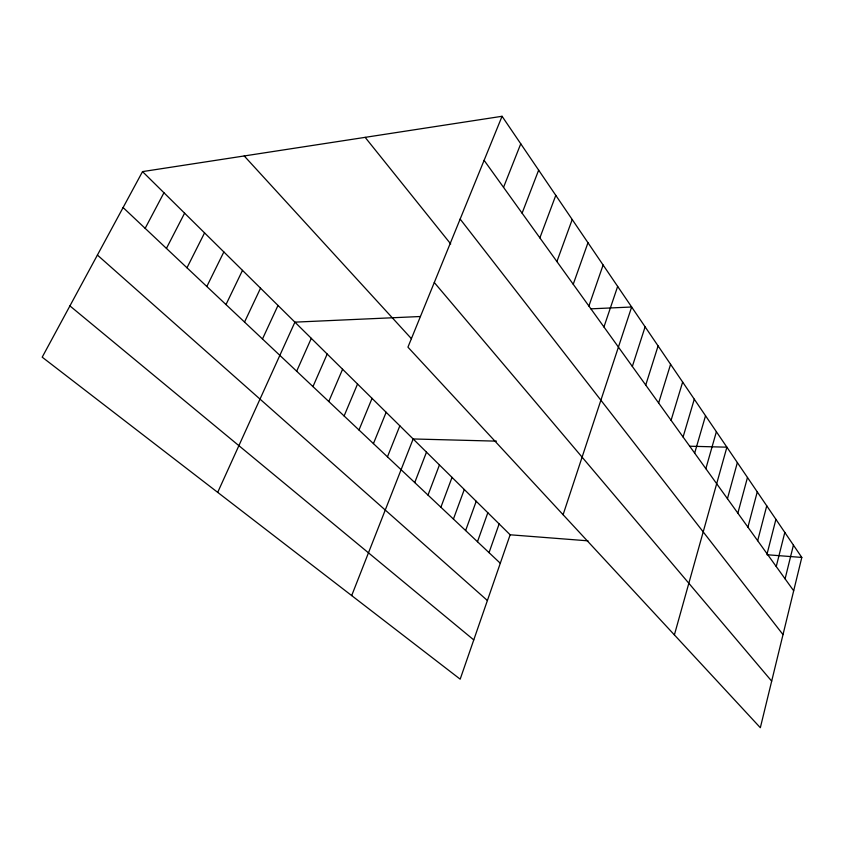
<?xml version="1.0" encoding="UTF-8"?>
<svg xmlns="http://www.w3.org/2000/svg" width="844" height="844" viewBox="0 0 844 844"><rect width="100%" height="100%" fill="white"/><g stroke="black" fill="none" stroke-linecap="round" stroke-linejoin="round"><path stroke-width="1.27" d="M502.064 116.282L801.8 557.43L760.338 727.718L407.937 347.158L502.064 116.282L142.53 171.606L42.2 357.17L460.18 679.167L510.145 534.79L142.53 171.606M785.089 578.847L793.434 545.119M776.237 566.535L784.814 532.427M767.101 553.833L775.921 519.334M757.669 540.709L766.742 505.83M747.921 527.162L757.258 491.883M737.856 513.163L747.478 477.472M727.444 498.688L737.361 462.586M674.388 634.899L726.895 447.183L689.569 446.212M705.858 468.673L716.387 431.727M694.665 453.122L705.531 415.744M683.081 437.013L694.285 399.201M671.075 420.323L682.648 382.068M658.636 403.021L670.59 364.313M645.734 385.075L658.088 345.913M632.335 366.444L645.111 326.828M563.096 514.713L631.65 307.005L590.905 308.841M603.945 326.976L617.66 286.411M588.901 306.055L603.112 265.005M489.045 552.641L499.131 523.913M573.224 284.27L587.973 242.724M477.482 541.742L487.821 512.741M465.624 530.549L476.216 501.273M556.903 261.566L572.211 219.524M453.428 519.049L464.295 489.488M539.875 237.881L555.785 195.354M440.895 507.233L452.036 477.387M428.003 495.08L439.439 464.938M522.098 213.173L538.651 170.129M414.742 482.568L426.484 452.141M351.684 595.59L413.149 438.964L496.42 441.148M503.53 187.347L520.759 143.807M387.459 456.847L399.845 425.819M373.428 443.617L386.151 412.283M358.985 429.997L372.056 398.357M344.109 415.965L357.539 384.02M328.78 401.501L342.59 369.25M312.966 386.594L327.187 354.037M296.666 371.223L311.299 338.338M217.699 492.368L294.915 322.144L420.344 316.511M262.473 338.982L278.003 305.444M244.538 322.06L260.532 288.194M225.992 304.578L242.492 270.365M206.822 286.496L223.85 251.945M186.978 267.78L204.564 232.891M166.437 248.41L184.604 213.173M145.157 228.344L163.947 192.759M510.145 534.79L588.004 540.835M766.953 554.73L801.8 557.43M69.915 305.908L473.758 639.91M97.408 255.067L487.399 600.517M123.097 207.54L500.292 563.254M244.232 155.961L411.439 338.708M434.291 282.518L771.68 681.14M365.146 137.35L450.717 243.958M460.159 219.081L783.01 634.614M484.108 160.339L793.676 590.779"/></g></svg>
